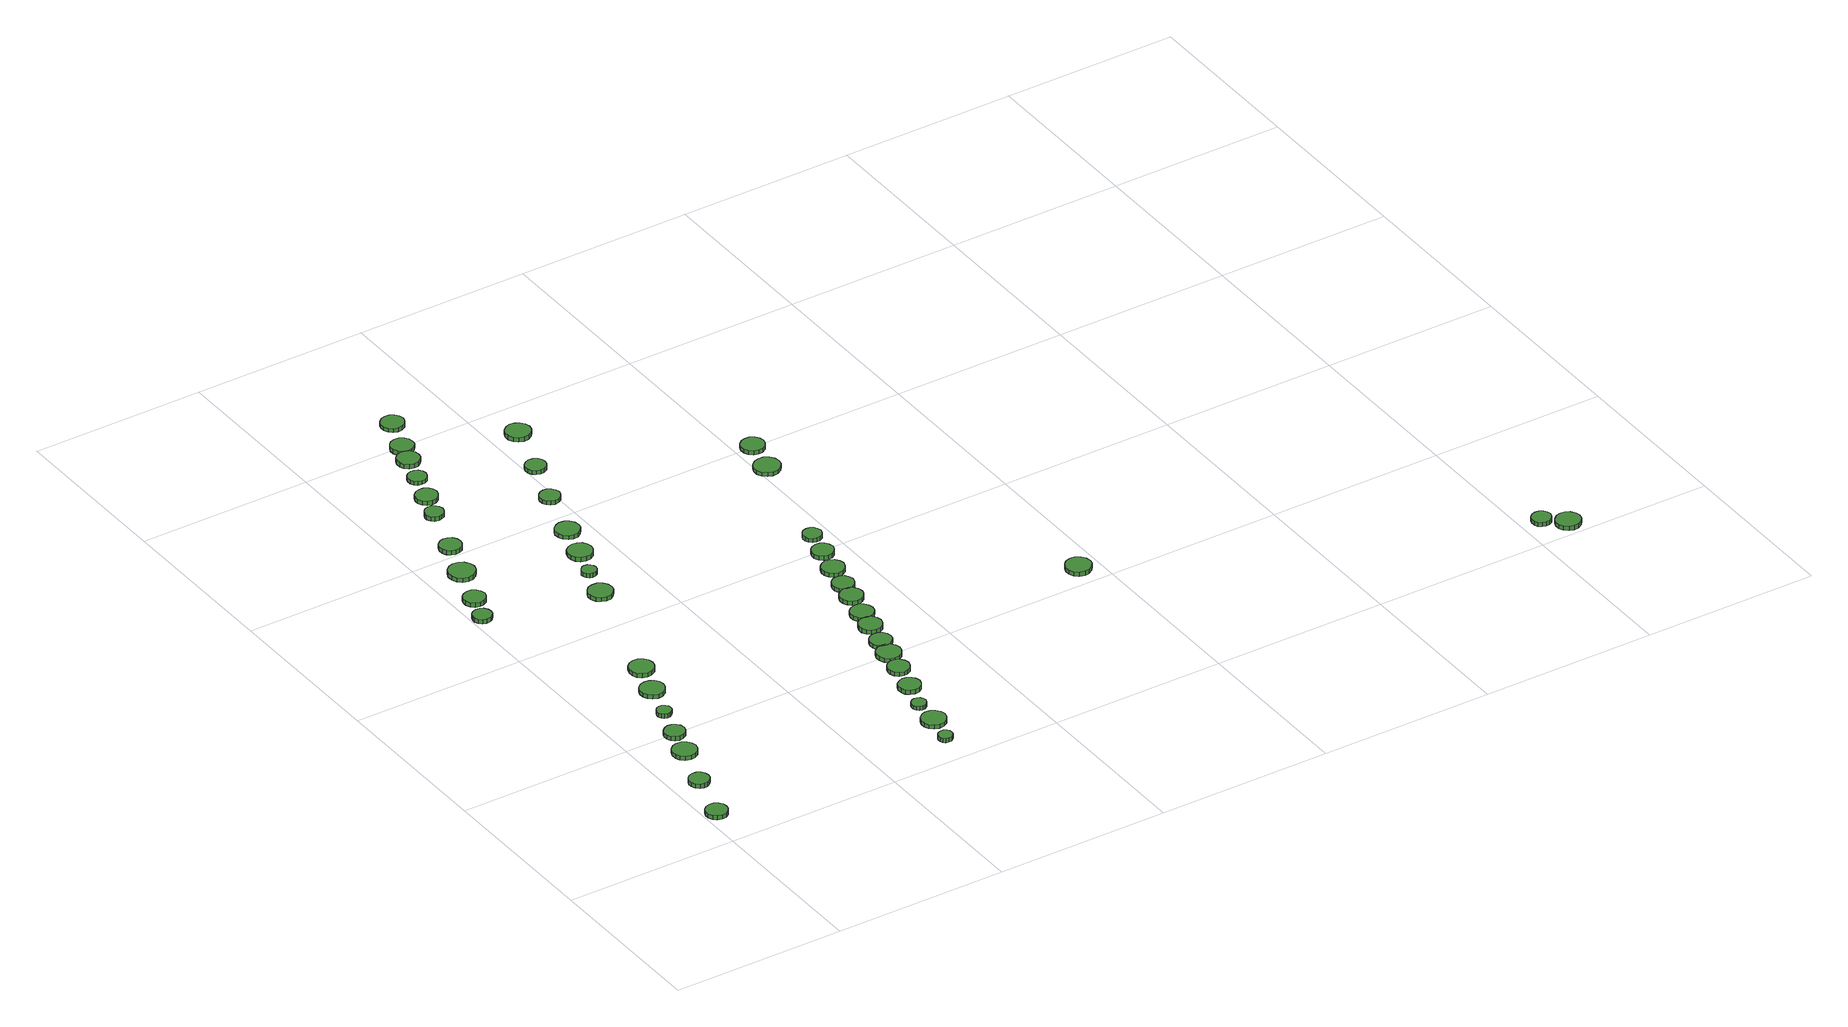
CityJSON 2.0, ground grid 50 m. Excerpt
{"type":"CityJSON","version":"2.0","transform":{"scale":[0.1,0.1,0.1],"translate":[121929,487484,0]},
"CityObjects":{
"tree1":{"type":"SolitaryVegetationObject","attributes":{"function":"something"},"geometry":[{"type":"MultiSurface","lod":"1","boundaries":[[[0,1,2,3,4,5,6,7,8,9,10,11,12,13,14]],[[15,16,17,18,19,20,21,22,23,24,25,26,27,28,29]],[[0,29,28,1]],[[1,28,27,2]],[[2,27,26,3]],[[3,26,25,4]],[[4,25,24,5]],[[5,24,23,6]],[[6,23,22,7]],[[7,22,21,8]],[[8,21,20,9]],[[9,20,19,10]],[[10,19,18,11]],[[11,18,17,12]],[[12,17,16,13]],[[13,16,15,14]],[[14,15,29,0]]]}]},
"tree2":{"type":"SolitaryVegetationObject","attributes":{"function":"something"},"geometry":[{"type":"MultiSurface","lod":"1","boundaries":[[[30,31,32,33,34,35,36,37,38,39,40,41,42,43,44]],[[45,46,47,48,49,50,51,52,53,54,55,56,57,58,59]],[[30,59,58,31]],[[31,58,57,32]],[[32,57,56,33]],[[33,56,55,34]],[[34,55,54,35]],[[35,54,53,36]],[[36,53,52,37]],[[37,52,51,38]],[[38,51,50,39]],[[39,50,49,40]],[[40,49,48,41]],[[41,48,47,42]],[[42,47,46,43]],[[43,46,45,44]],[[44,45,59,30]]]}]},
"tree3":{"type":"SolitaryVegetationObject","attributes":{"function":"something"},"geometry":[{"type":"MultiSurface","lod":"1","boundaries":[[[60,61,62,63,64,65,66,67,68,69,70,71,72,73,74]],[[75,76,77,78,79,80,81,82,83,84,85,86,87,88,89]],[[60,89,88,61]],[[61,88,87,62]],[[62,87,86,63]],[[63,86,85,64]],[[64,85,84,65]],[[65,84,83,66]],[[66,83,82,67]],[[67,82,81,68]],[[68,81,80,69]],[[69,80,79,70]],[[70,79,78,71]],[[71,78,77,72]],[[72,77,76,73]],[[73,76,75,74]],[[74,75,89,60]]]}]},
"tree4":{"type":"SolitaryVegetationObject","attributes":{"function":"something"},"geometry":[{"type":"MultiSurface","lod":"1","boundaries":[[[90,91,92,93,94,95,96,97,98,99,100,101,102,103,104]],[[105,106,107,108,109,110,111,112,113,114,115,116,117,118,119]],[[90,119,118,91]],[[91,118,117,92]],[[92,117,116,93]],[[93,116,115,94]],[[94,115,114,95]],[[95,114,113,96]],[[96,113,112,97]],[[97,112,111,98]],[[98,111,110,99]],[[99,110,109,100]],[[100,109,108,101]],[[101,108,107,102]],[[102,107,106,103]],[[103,106,105,104]],[[104,105,119,90]]]}]},
"tree5":{"type":"SolitaryVegetationObject","attributes":{"function":"something"},"geometry":[{"type":"MultiSurface","lod":"1","boundaries":[[[120,121,122,123,124,125,126,127,128,129,130,131,132,133,134]],[[135,136,137,138,139,140,141,142,143,144,145,146,147,148,149]],[[120,149,148,121]],[[121,148,147,122]],[[122,147,146,123]],[[123,146,145,124]],[[124,145,144,125]],[[125,144,143,126]],[[126,143,142,127]],[[127,142,141,128]],[[128,141,140,129]],[[129,140,139,130]],[[130,139,138,131]],[[131,138,137,132]],[[132,137,136,133]],[[133,136,135,134]],[[134,135,149,120]]]}]},
"tree6":{"type":"SolitaryVegetationObject","attributes":{"function":"something"},"geometry":[{"type":"MultiSurface","lod":"1","boundaries":[[[150,151,152,153,154,155,156,157,158,159,160,161,162,163,164]],[[165,166,167,168,169,170,171,172,173,174,175,176,177,178,179]],[[150,179,178,151]],[[151,178,177,152]],[[152,177,176,153]],[[153,176,175,154]],[[154,175,174,155]],[[155,174,173,156]],[[156,173,172,157]],[[157,172,171,158]],[[158,171,170,159]],[[159,170,169,160]],[[160,169,168,161]],[[161,168,167,162]],[[162,167,166,163]],[[163,166,165,164]],[[164,165,179,150]]]}]},
"tree7":{"type":"SolitaryVegetationObject","attributes":{"function":"something"},"geometry":[{"type":"MultiSurface","lod":"1","boundaries":[[[180,181,182,183,184,185,186,187,188,189,190,191,192,193,194]],[[195,196,197,198,199,200,201,202,203,204,205,206,207,208,209]],[[180,209,208,181]],[[181,208,207,182]],[[182,207,206,183]],[[183,206,205,184]],[[184,205,204,185]],[[185,204,203,186]],[[186,203,202,187]],[[187,202,201,188]],[[188,201,200,189]],[[189,200,199,190]],[[190,199,198,191]],[[191,198,197,192]],[[192,197,196,193]],[[193,196,195,194]],[[194,195,209,180]]]}]},
"tree8":{"type":"SolitaryVegetationObject","attributes":{"function":"something"},"geometry":[{"type":"MultiSurface","lod":"1","boundaries":[[[210,211,212,213,214,215,216,217,218,219,220,221,222,223,224]],[[225,226,227,228,229,230,231,232,233,234,235,236,237,238,239]],[[210,239,238,211]],[[211,238,237,212]],[[212,237,236,213]],[[213,236,235,214]],[[214,235,234,215]],[[215,234,233,216]],[[216,233,232,217]],[[217,232,231,218]],[[218,231,230,219]],[[219,230,229,220]],[[220,229,228,221]],[[221,228,227,222]],[[222,227,226,223]],[[223,226,225,224]],[[224,225,239,210]]]}]},
"tree9":{"type":"SolitaryVegetationObject","attributes":{"function":"something"},"geometry":[{"type":"MultiSurface","lod":"1","boundaries":[[[240,241,242,243,244,245,246,247,248,249,250,251,252,253,254]],[[255,256,257,258,259,260,261,262,263,264,265,266,267,268,269]],[[240,269,268,241]],[[241,268,267,242]],[[242,267,266,243]],[[243,266,265,244]],[[244,265,264,245]],[[245,264,263,246]],[[246,263,262,247]],[[247,262,261,248]],[[248,261,260,249]],[[249,260,259,250]],[[250,259,258,251]],[[251,258,257,252]],[[252,257,256,253]],[[253,256,255,254]],[[254,255,269,240]]]}]},
"tree10":{"type":"SolitaryVegetationObject","attributes":{"function":"something"},"geometry":[{"type":"MultiSurface","lod":"1","boundaries":[[[270,271,272,273,274,275,276,277,278,279,280,281,282,283,284]],[[285,286,287,288,289,290,291,292,293,294,295,296,297,298,299]],[[270,299,298,271]],[[271,298,297,272]],[[272,297,296,273]],[[273,296,295,274]],[[274,295,294,275]],[[275,294,293,276]],[[276,293,292,277]],[[277,292,291,278]],[[278,291,290,279]],[[279,290,289,280]],[[280,289,288,281]],[[281,288,287,282]],[[282,287,286,283]],[[283,286,285,284]],[[284,285,299,270]]]}]},
"tree11":{"type":"SolitaryVegetationObject","attributes":{"function":"something"},"geometry":[{"type":"MultiSurface","lod":"1","boundaries":[[[300,301,302,303,304,305,306,307,308,309,310,311,312,313,314]],[[315,316,317,318,319,320,321,322,323,324,325,326,327,328,329]],[[300,329,328,301]],[[301,328,327,302]],[[302,327,326,303]],[[303,326,325,304]],[[304,325,324,305]],[[305,324,323,306]],[[306,323,322,307]],[[307,322,321,308]],[[308,321,320,309]],[[309,320,319,310]],[[310,319,318,311]],[[311,318,317,312]],[[312,317,316,313]],[[313,316,315,314]],[[314,315,329,300]]]}]},
"tree12":{"type":"SolitaryVegetationObject","attributes":{"function":"something"},"geometry":[{"type":"MultiSurface","lod":"1","boundaries":[[[330,331,332,333,334,335,336,337,338,339,340,341,342,343,344]],[[345,346,347,348,349,350,351,352,353,354,355,356,357,358,359]],[[330,359,358,331]],[[331,358,357,332]],[[332,357,356,333]],[[333,356,355,334]],[[334,355,354,335]],[[335,354,353,336]],[[336,353,352,337]],[[337,352,351,338]],[[338,351,350,339]],[[339,350,349,340]],[[340,349,348,341]],[[341,348,347,342]],[[342,347,346,343]],[[343,346,345,344]],[[344,345,359,330]]]}]},
"tree13":{"type":"SolitaryVegetationObject","attributes":{"function":"something"},"geometry":[{"type":"MultiSurface","lod":"1","boundaries":[[[360,361,362,363,364,365,366,367,368,369,370,371,372,373,374]],[[375,376,377,378,379,380,381,382,383,384,385,386,387,388,389]],[[360,389,388,361]],[[361,388,387,362]],[[362,387,386,363]],[[363,386,385,364]],[[364,385,384,365]],[[365,384,383,366]],[[366,383,382,367]],[[367,382,381,368]],[[368,381,380,369]],[[369,380,379,370]],[[370,379,378,371]],[[371,378,377,372]],[[372,377,376,373]],[[373,376,375,374]],[[374,375,389,360]]]}]},
"tree14":{"type":"SolitaryVegetationObject","attributes":{"function":"something"},"geometry":[{"type":"MultiSurface","lod":"1","boundaries":[[[390,391,392,393,394,395,396,397,398,399,400,401,402,403,404]],[[405,406,407,408,409,410,411,412,413,414,415,416,417,418,419]],[[390,419,418,391]],[[391,418,417,392]],[[392,417,416,393]],[[393,416,415,394]],[[394,415,414,395]],[[395,414,413,396]],[[396,413,412,397]],[[397,412,411,398]],[[398,411,410,399]],[[399,410,409,400]],[[400,409,408,401]],[[401,408,407,402]],[[402,407,406,403]],[[403,406,405,404]],[[404,405,419,390]]]}]},
"tree15":{"type":"SolitaryVegetationObject","attributes":{"function":"something"},"geometry":[{"type":"MultiSurface","lod":"1","boundaries":[[[420,421,422,423,424,425,426,427,428,429,430,431,432,433,434]],[[435,436,437,438,439,440,441,442,443,444,445,446,447,448,449]],[[420,449,448,421]],[[421,448,447,422]],[[422,447,446,423]],[[423,446,445,424]],[[424,445,444,425]],[[425,444,443,426]],[[426,443,442,427]],[[427,442,441,428]],[[428,441,440,429]],[[429,440,439,430]],[[430,439,438,431]],[[431,438,437,432]],[[432,437,436,433]],[[433,436,435,434]],[[434,435,449,420]]]}]},
"tree16":{"type":"SolitaryVegetationObject","attributes":{"function":"something"},"geometry":[{"type":"MultiSurface","lod":"1","boundaries":[[[450,451,452,453,454,455,456,457,458,459,460,461,462,463,464]],[[465,466,467,468,469,470,471,472,473,474,475,476,477,478,479]],[[450,479,478,451]],[[451,478,477,452]],[[452,477,476,453]],[[453,476,475,454]],[[454,475,474,455]],[[455,474,473,456]],[[456,473,472,457]],[[457,472,471,458]],[[458,471,470,459]],[[459,470,469,460]],[[460,469,468,461]],[[461,468,467,462]],[[462,467,466,463]],[[463,466,465,464]],[[464,465,479,450]]]}]},
"tree17":{"type":"SolitaryVegetationObject","attributes":{"function":"something"},"geometry":[{"type":"MultiSurface","lod":"1","boundaries":[[[480,481,482,483,484,485,486,487,488,489,490,491,492,493,494]],[[495,496,497,498,499,500,501,502,503,504,505,506,507,508,509]],[[480,509,508,481]],[[481,508,507,482]],[[482,507,506,483]],[[483,506,505,484]],[[484,505,504,485]],[[485,504,503,486]],[[486,503,502,487]],[[487,502,501,488]],[[488,501,500,489]],[[489,500,499,490]],[[490,499,498,491]],[[491,498,497,492]],[[492,497,496,493]],[[493,496,495,494]],[[494,495,509,480]]]}]},
"tree18":{"type":"SolitaryVegetationObject","attributes":{"function":"something"},"geometry":[{"type":"MultiSurface","lod":"1","boundaries":[[[510,511,512,513,514,515,516,517,518,519,520,521,522,523,524]],[[525,526,527,528,529,530,531,532,533,534,535,536,537,538,539]],[[510,539,538,511]],[[511,538,537,512]],[[512,537,536,513]],[[513,536,535,514]],[[514,535,534,515]],[[515,534,533,516]],[[516,533,532,517]],[[517,532,531,518]],[[518,531,530,519]],[[519,530,529,520]],[[520,529,528,521]],[[521,528,527,522]],[[522,527,526,523]],[[523,526,525,524]],[[524,525,539,510]]]}]},
"tree19":{"type":"SolitaryVegetationObject","attributes":{"function":"something"},"geometry":[{"type":"MultiSurface","lod":"1","boundaries":[[[540,541,542,543,544,545,546,547,548,549,550,551,552,553,554]],[[555,556,557,558,559,560,561,562,563,564,565,566,567,568,569]],[[540,569,568,541]],[[541,568,567,542]],[[542,567,566,543]],[[543,566,565,544]],[[544,565,564,545]],[[545,564,563,546]],[[546,563,562,547]],[[547,562,561,548]],[[548,561,560,549]],[[549,560,559,550]],[[550,559,558,551]],[[551,558,557,552]],[[552,557,556,553]],[[553,556,555,554]],[[554,555,569,540]]]}]},
"tree20":{"type":"SolitaryVegetationObject","attributes":{"function":"something"},"geometry":[{"type":"MultiSurface","lod":"1","boundaries":[[[570,571,572,573,574,575,576,577,578,579,580,581,582,583,584]],[[585,586,587,588,589,590,591,592,593,594,595,596,597,598,599]],[[570,599,598,571]],[[571,598,597,572]],[[572,597,596,573]],[[573,596,595,574]],[[574,595,594,575]],[[575,594,593,576]],[[576,593,592,577]],[[577,592,591,578]],[[578,591,590,579]],[[579,590,589,580]],[[580,589,588,581]],[[581,588,587,582]],[[582,587,586,583]],[[583,586,585,584]],[[584,585,599,570]]]}]},
"tree21":{"type":"SolitaryVegetationObject","attributes":{"function":"something"},"geometry":[{"type":"MultiSurface","lod":"1","boundaries":[[[600,601,602,603,604,605,606,607,608,609,610,611,612,613,614]],[[615,616,617,618,619,620,621,622,623,624,625,626,627,628,629]],[[600,629,628,601]],[[601,628,627,602]],[[602,627,626,603]],[[603,626,625,604]],[[604,625,624,605]],[[605,624,623,606]],[[606,623,622,607]],[[607,622,621,608]],[[608,621,620,609]],[[609,620,619,610]],[[610,619,618,611]],[[611,618,617,612]],[[612,617,616,613]],[[613,616,615,614]],[[614,615,629,600]]]}]},
"tree22":{"type":"SolitaryVegetationObject","attributes":{"function":"something"},"geometry":[{"type":"MultiSurface","lod":"1","boundaries":[[[630,631,632,633,634,635,636,637,638,639,640,641,642,643,644]],[[645,646,647,648,649,650,651,652,653,654,655,656,657,658,659]],[[630,659,658,631]],[[631,658,657,632]],[[632,657,656,633]],[[633,656,655,634]],[[634,655,654,635]],[[635,654,653,636]],[[636,653,652,637]],[[637,652,651,638]],[[638,651,650,639]],[[639,650,649,640]],[[640,649,648,641]],[[641,648,647,642]],[[642,647,646,643]],[[643,646,645,644]],[[644,645,659,630]]]}]},
"tree23":{"type":"SolitaryVegetationObject","attributes":{"function":"something"},"geometry":[{"type":"MultiSurface","lod":"1","boundaries":[[[660,661,662,663,664,665,666,667,668,669,670,671,672,673,674]],[[675,676,677,678,679,680,681,682,683,684,685,686,687,688,689]],[[660,689,688,661]],[[661,688,687,662]],[[662,687,686,663]],[[663,686,685,664]],[[664,685,684,665]],[[665,684,683,666]],[[666,683,682,667]],[[667,682,681,668]],[[668,681,680,669]],[[669,680,679,670]],[[670,679,678,671]],[[671,678,677,672]],[[672,677,676,673]],[[673,676,675,674]],[[674,675,689,660]]]}]},
"tree24":{"type":"SolitaryVegetationObject","attributes":{"function":"something"},"geometry":[{"type":"MultiSurface","lod":"1","boundaries":[[[690,691,692,693,694,695,696,697,698,699,700,701,702,703,704]],[[705,706,707,708,709,710,711,712,713,714,715,716,717,718,719]],[[690,719,718,691]],[[691,718,717,692]],[[692,717,716,693]],[[693,716,715,694]],[[694,715,714,695]],[[695,714,713,696]],[[696,713,712,697]],[[697,712,711,698]],[[698,711,710,699]],[[699,710,709,700]],[[700,709,708,701]],[[701,708,707,702]],[[702,707,706,703]],[[703,706,705,704]],[[704,705,719,690]]]}]},
"tree25":{"type":"SolitaryVegetationObject","attributes":{"function":"something"},"geometry":[{"type":"MultiSurface","lod":"1","boundaries":[[[720,721,722,723,724,725,726,727,728,729,730,731,732,733,734]],[[735,736,737,738,739,740,741,742,743,744,745,746,747,748,749]],[[720,749,748,721]],[[721,748,747,722]],[[722,747,746,723]],[[723,746,745,724]],[[724,745,744,725]],[[725,744,743,726]],[[726,743,742,727]],[[727,742,741,728]],[[728,741,740,729]],[[729,740,739,730]],[[730,739,738,731]],[[731,738,737,732]],[[732,737,736,733]],[[733,736,735,734]],[[734,735,749,720]]]}]},
"tree26":{"type":"SolitaryVegetationObject","attributes":{"function":"something"},"geometry":[{"type":"MultiSurface","lod":"1","boundaries":[[[750,751,752,753,754,755,756,757,758,759,760,761,762,763,764]],[[765,766,767,768,769,770,771,772,773,774,775,776,777,778,779]],[[750,779,778,751]],[[751,778,777,752]],[[752,777,776,753]],[[753,776,775,754]],[[754,775,774,755]],[[755,774,773,756]],[[756,773,772,757]],[[757,772,771,758]],[[758,771,770,759]],[[759,770,769,760]],[[760,769,768,761]],[[761,768,767,762]],[[762,767,766,763]],[[763,766,765,764]],[[764,765,779,750]]]}]},
"tree27":{"type":"SolitaryVegetationObject","attributes":{"function":"something"},"geometry":[{"type":"MultiSurface","lod":"1","boundaries":[[[780,781,782,783,784,785,786,787,788,789,790,791,792,793,794]],[[795,796,797,798,799,800,801,802,803,804,805,806,807,808,809]],[[780,809,808,781]],[[781,808,807,782]],[[782,807,806,783]],[[783,806,805,784]],[[784,805,804,785]],[[785,804,803,786]],[[786,803,802,787]],[[787,802,801,788]],[[788,801,800,789]],[[789,800,799,790]],[[790,799,798,791]],[[791,798,797,792]],[[792,797,796,793]],[[793,796,795,794]],[[794,795,809,780]]]}]},
"tree28":{"type":"SolitaryVegetationObject","attributes":{"function":"something"},"geometry":[{"type":"MultiSurface","lod":"1","boundaries":[[[810,811,812,813,814,815,816,817,818,819,820,821,822,823,824]],[[825,826,827,828,829,830,831,832,833,834,835,836,837,838,839]],[[810,839,838,811]],[[811,838,837,812]],[[812,837,836,813]],[[813,836,835,814]],[[814,835,834,815]],[[815,834,833,816]],[[816,833,832,817]],[[817,832,831,818]],[[818,831,830,819]],[[819,830,829,820]],[[820,829,828,821]],[[821,828,827,822]],[[822,827,826,823]],[[823,826,825,824]],[[824,825,839,810]]]}]},
"tree29":{"type":"SolitaryVegetationObject","attributes":{"function":"something"},"geometry":[{"type":"MultiSurface","lod":"1","boundaries":[[[840,841,842,843,844,845,846,847,848,849,850,851,852,853,854]],[[855,856,857,858,859,860,861,862,863,864,865,866,867,868,869]],[[840,869,868,841]],[[841,868,867,842]],[[842,867,866,843]],[[843,866,865,844]],[[844,865,864,845]],[[845,864,863,846]],[[846,863,862,847]],[[847,862,861,848]],[[848,861,860,849]],[[849,860,859,850]],[[850,859,858,851]],[[851,858,857,852]],[[852,857,856,853]],[[853,856,855,854]],[[854,855,869,840]]]}]},
"tree30":{"type":"SolitaryVegetationObject","attributes":{"function":"something"},"geometry":[{"type":"MultiSurface","lod":"1","boundaries":[[[870,871,872,873,874,875,876,877,878,879,880,881,882,883,884]],[[885,886,887,888,889,890,891,892,893,894,895,896,897,898,899]],[[870,899,898,871]],[[871,898,897,872]],[[872,897,896,873]],[[873,896,895,874]],[[874,895,894,875]],[[875,894,893,876]],[[876,893,892,877]],[[877,892,891,878]],[[878,891,890,879]],[[879,890,889,880]],[[880,889,888,881]],[[881,888,887,882]],[[882,887,886,883]],[[883,886,885,884]],[[884,885,899,870]]]}]},
"tree31":{"type":"SolitaryVegetationObject","attributes":{"function":"something"},"geometry":[{"type":"MultiSurface","lod":"1","boundaries":[[[900,901,902,903,904,905,906,907,908,909,910,911,912,913,914]],[[915,916,917,918,919,920,921,922,923,924,925,926,927,928,929]],[[900,929,928,901]],[[901,928,927,902]],[[902,927,926,903]],[[903,926,925,904]],[[904,925,924,905]],[[905,924,923,906]],[[906,923,922,907]],[[907,922,921,908]],[[908,921,920,909]],[[909,920,919,910]],[[910,919,918,911]],[[911,918,917,912]],[[912,917,916,913]],[[913,916,915,914]],[[914,915,929,900]]]}]},
"tree32":{"type":"SolitaryVegetationObject","attributes":{"function":"something"},"geometry":[{"type":"MultiSurface","lod":"1","boundaries":[[[930,931,932,933,934,935,936,937,938,939,940,941,942,943,944]],[[945,946,947,948,949,950,951,952,953,954,955,956,957,958,959]],[[930,959,958,931]],[[931,958,957,932]],[[932,957,956,933]],[[933,956,955,934]],[[934,955,954,935]],[[935,954,953,936]],[[936,953,952,937]],[[937,952,951,938]],[[938,951,950,939]],[[939,950,949,940]],[[940,949,948,941]],[[941,948,947,942]],[[942,947,946,943]],[[943,946,945,944]],[[944,945,959,930]]]}]},
"tree33":{"type":"SolitaryVegetationObject","attributes":{"function":"something"},"geometry":[{"type":"MultiSurface","lod":"1","boundaries":[[[960,961,962,963,964,965,966,967,968,969,970,971,972,973,974]],[[975,976,977,978,979,980,981,982,983,984,985,986,987,988,989]],[[960,989,988,961]],[[961,988,987,962]],[[962,987,986,963]],[[963,986,985,964]],[[964,985,984,965]],[[965,984,983,966]],[[966,983,982,967]],[[967,982,981,968]],[[968,981,980,969]],[[969,980,979,970]],[[970,979,978,971]],[[971,978,977,972]],[[972,977,976,973]],[[973,976,975,974]],[[974,975,989,960]]]}]},
"tree34":{"type":"SolitaryVegetationObject","attributes":{"function":"something"},"geometry":[{"type":"MultiSurface","lod":"1","boundaries":[[[990,991,992,993,994,995,996,997,998,999,1000,1001,1002,1003,1004]],[[1005,1006,1007,1008,1009,1010,1011,1012,1013,1014,1015,1016,1017,1018,1019]],[[990,1019,1018,991]],[[991,1018,1017,992]],[[992,1017,1016,993]],[[993,1016,1015,994]],[[994,1015,1014,995]],[[995,1014,1013,996]],[[996,1013,1012,997]],[[997,1012,1011,998]],[[998,1011,1010,999]],[[999,1010,1009,1000]],[[1000,1009,1008,1001]],[[1001,1008,1007,1002]],[[1002,1007,1006,1003]],[[1003,1006,1005,1004]],[[1004,1005,1019,990]]]}]},
"tree35":{"type":"SolitaryVegetationObject","attributes":{"function":"something"},"geometry":[{"type":"MultiSurface","lod":"1","boundaries":[[[1020,1021,1022,1023,1024,1025,1026,1027,1028,1029,1030,1031,1032,1033,1034]],[[1035,1036,1037,1038,1039,1040,1041,1042,1043,1044,1045,1046,1047,1048,1049]],[[1020,1049,1048,1021]],[[1021,1048,1047,1022]],[[1022,1047,1046,1023]],[[1023,1046,1045,1024]],[[1024,1045,1044,1025]],[[1025,1044,1043,1026]],[[1026,1043,1042,1027]],[[1027,1042,1041,1028]],[[1028,1041,1040,1029]],[[1029,1040,1039,1030]],[[1030,1039,1038,1031]],[[1031,1038,1037,1032]],[[1032,1037,1036,1033]],[[1033,1036,1035,1034]],[[1034,1035,1049,1020]]]}]},
"tree36":{"type":"SolitaryVegetationObject","attributes":{"function":"something"},"geometry":[{"type":"MultiSurface","lod":"1","boundaries":[[[1050,1051,1052,1053,1054,1055,1056,1057,1058,1059,1060,1061,1062,1063,1064]],[[1065,1066,1067,1068,1069,1070,1071,1072,1073,1074,1075,1076,1077,1078,1079]],[[1050,1079,1078,1051]],[[1051,1078,1077,1052]],[[1052,1077,1076,1053]],[[1053,1076,1075,1054]],[[1054,1075,1074,1055]],[[1055,1074,1073,1056]],[[1056,1073,1072,1057]],[[1057,1072,1071,1058]],[[1058,1071,1070,1059]],[[1059,1070,1069,1060]],[[1060,1069,1068,1061]],[[1061,1068,1067,1062]],[[1062,1067,1066,1063]],[[1063,1066,1065,1064]],[[1064,1065,1079,1050]]]}]},
"tree37":{"type":"SolitaryVegetationObject","attributes":{"function":"something"},"geometry":[{"type":"MultiSurface","lod":"1","boundaries":[[[1080,1081,1082,1083,1084,1085,1086,1087,1088,1089,1090,1091,1092,1093,1094]],[[1095,1096,1097,1098,1099,1100,1101,1102,1103,1104,1105,1106,1107,1108,1109]],[[1080,1109,1108,1081]],[[1081,1108,1107,1082]],[[1082,1107,1106,1083]],[[1083,1106,1105,1084]],[[1084,1105,1104,1085]],[[1085,1104,1103,1086]],[[1086,1103,1102,1087]],[[1087,1102,1101,1088]],[[1088,1101,1100,1089]],[[1089,1100,1099,1090]],[[1090,1099,1098,1091]],[[1091,1098,1097,1092]],[[1092,1097,1096,1093]],[[1093,1096,1095,1094]],[[1094,1095,1109,1080]]]}]},
"tree38":{"type":"SolitaryVegetationObject","attributes":{"function":"something"},"geometry":[{"type":"MultiSurface","lod":"1","boundaries":[[[1110,1111,1112,1113,1114,1115,1116,1117,1118,1119,1120,1121,1122,1123,1124]],[[1125,1126,1127,1128,1129,1130,1131,1132,1133,1134,1135,1136,1137,1138,1139]],[[1110,1139,1138,1111]],[[1111,1138,1137,1112]],[[1112,1137,1136,1113]],[[1113,1136,1135,1114]],[[1114,1135,1134,1115]],[[1115,1134,1133,1116]],[[1116,1133,1132,1117]],[[1117,1132,1131,1118]],[[1118,1131,1130,1119]],[[1119,1130,1129,1120]],[[1120,1129,1128,1121]],[[1121,1128,1127,1122]],[[1122,1127,1126,1123]],[[1123,1126,1125,1124]],[[1124,1125,1139,1110]]]}]},
"tree39":{"type":"SolitaryVegetationObject","attributes":{"function":"something"},"geometry":[{"type":"MultiSurface","lod":"1","boundaries":[[[1140,1141,1142,1143,1144,1145,1146,1147,1148,1149,1150,1151,1152,1153,1154]],[[1155,1156,1157,1158,1159,1160,1161,1162,1163,1164,1165,1166,1167,1168,1169]],[[1140,1169,1168,1141]],[[1141,1168,1167,1142]],[[1142,1167,1166,1143]],[[1143,1166,1165,1144]],[[1144,1165,1164,1145]],[[1145,1164,1163,1146]],[[1146,1163,1162,1147]],[[1147,1162,1161,1148]],[[1148,1161,1160,1149]],[[1149,1160,1159,1150]],[[1150,1159,1158,1151]],[[1151,1158,1157,1152]],[[1152,1157,1156,1153]],[[1153,1156,1155,1154]],[[1154,1155,1169,1140]]]}]},
"tree40":{"type":"SolitaryVegetationObject","attributes":{"function":"something"},"geometry":[{"type":"MultiSurface","lod":"1","boundaries":[[[1170,1171,1172,1173,1174,1175,1176,1177,1178,1179,1180,1181,1182,1183,1184]],[[1185,1186,1187,1188,1189,1190,1191,1192,1193,1194,1195,1196,1197,1198,1199]],[[1170,1199,1198,1171]],[[1171,1198,1197,1172]],[[1172,1197,1196,1173]],[[1173,1196,1195,1174]],[[1174,1195,1194,1175]],[[1175,1194,1193,1176]],[[1176,1193,1192,1177]],[[1177,1192,1191,1178]],[[1178,1191,1190,1179]],[[1179,1190,1189,1180]],[[1180,1189,1188,1181]],[[1181,1188,1187,1182]],[[1182,1187,1186,1183]],[[1183,1186,1185,1184]],[[1184,1185,1199,1170]]]}]},
"tree41":{"type":"SolitaryVegetationObject","attributes":{"function":"something"},"geometry":[{"type":"MultiSurface","lod":"1","boundaries":[[[1200,1201,1202,1203,1204,1205,1206,1207,1208,1209,1210,1211,1212,1213,1214]],[[1215,1216,1217,1218,1219,1220,1221,1222,1223,1224,1225,1226,1227,1228,1229]],[[1200,1229,1228,1201]],[[1201,1228,1227,1202]],[[1202,1227,1226,1203]],[[1203,1226,1225,1204]],[[1204,1225,1224,1205]],[[1205,1224,1223,1206]],[[1206,1223,1222,1207]],[[1207,1222,1221,1208]],[[1208,1221,1220,1209]],[[1209,1220,1219,1210]],[[1210,1219,1218,1211]],[[1211,1218,1217,1212]],[[1212,1217,1216,1213]],[[1213,1216,1215,1214]],[[1214,1215,1229,1200]]]}]},
"tree42":{"type":"SolitaryVegetationObject","attributes":{"function":"something"},"geometry":[{"type":"MultiSurface","lod":"1","boundaries":[[[1230,1231,1232,1233,1234,1235,1236,1237,1238,1239,1240,1241,1242,1243,1244]],[[1245,1246,1247,1248,1249,1250,1251,1252,1253,1254,1255,1256,1257,1258,1259]],[[1230,1259,1258,1231]],[[1231,1258,1257,1232]],[[1232,1257,1256,1233]],[[1233,1256,1255,1234]],[[1234,1255,1254,1235]],[[1235,1254,1253,1236]],[[1236,1253,1252,1237]],[[1237,1252,1251,1238]],[[1238,1251,1250,1239]],[[1239,1250,1249,1240]],[[1240,1249,1248,1241]],[[1241,1248,1247,1242]],[[1242,1247,1246,1243]],[[1243,1246,1245,1244]],[[1244,1245,1259,1230]]]}]},
"tree43":{"type":"SolitaryVegetationObject","attributes":{"function":"something"},"geometry":[{"type":"MultiSurface","lod":"1","boundaries":[[[1260,1261,1262,1263,1264,1265,1266,1267,1268,1269,1270,1271,1272,1273,1274]],[[1275,1276,1277,1278,1279,1280,1281,1282,1283,1284,1285,1286,1287,1288,1289]],[[1260,1289,1288,1261]],[[1261,1288,1287,1262]],[[1262,1287,1286,1263]],[[1263,1286,1285,1264]],[[1264,1285,1284,1265]],[[1265,1284,1283,1266]],[[1266,1283,1282,1267]],[[1267,1282,1281,1268]],[[1268,1281,1280,1269]],[[1269,1280,1279,1270]],[[1270,1279,1278,1271]],[[1271,1278,1277,1272]],[[1272,1277,1276,1273]],[[1273,1276,1275,1274]],[[1274,1275,1289,1260]]]}]}
},
"vertices":[
[65,129,16],[63,141,16],[56,151,16],[45,157,16],[32,159,16],[20,155,16],[11,147,16],[6,135,16],[6,123,16],[11,111,16],[20,103,16],[32,99,16],[45,100,16],[56,107,16],[63,117,16],[63,117,3],[56,107,3],[45,100,3],[32,99,3],[20,103,3],[11,111,3],[6,123,3],[6,135,3],[11,147,3],[20,155,3],[32,159,3],[45,157,3],[56,151,3],[63,141,3],[65,129,3],
[107,276,15],[104,287,15],[97,297,15],[87,303,15],[75,304,15],[64,301,15],[55,293,15],[50,282,15],[50,270,15],[55,259,15],[64,250,15],[75,247,15],[87,248,15],[97,254,15],[104,264,15],[104,264,2],[97,254,2],[87,248,2],[75,247,2],[64,250,2],[55,259,2],[50,270,2],[50,282,2],[55,293,2],[64,301,2],[75,304,2],[87,303,2],[97,297,2],[104,287,2],[107,276,2],
[155,408,16],[152,422,16],[144,433,16],[131,441,16],[117,442,16],[103,438,16],[92,428,16],[87,415,16],[87,400,16],[92,387,16],[103,378,16],[117,373,16],[131,375,16],[144,382,16],[152,394,16],[152,394,4],[144,382,4],[131,375,4],[117,373,4],[103,378,4],[92,387,4],[87,400,4],[87,415,4],[92,428,4],[103,438,4],[117,442,4],[131,441,4],[144,433,4],[152,422,4],[155,408,4],
[175,494,16],[173,506,16],[166,516,16],[155,522,16],[143,523,16],[132,519,16],[123,511,16],[118,500,16],[118,488,16],[123,477,16],[132,469,16],[143,465,16],[155,467,16],[166,473,16],[173,483,16],[173,483,3],[166,473,3],[155,467,3],[143,465,3],[132,469,3],[123,477,3],[118,488,3],[118,500,3],[123,511,3],[132,519,3],[143,523,3],[155,522,3],[166,516,3],[173,506,3],[175,494,3],
[198,591,15],[197,599,15],[191,606,15],[184,611,15],[175,612,15],[167,609,15],[161,603,15],[157,595,15],[157,587,15],[161,579,15],[167,573,15],[175,570,15],[184,571,15],[191,575,15],[197,582,15],[197,582,2],[191,575,2],[184,571,2],[175,570,2],[167,573,2],[161,579,2],[157,587,2],[157,595,2],[161,603,2],[167,609,2],[175,612,2],[184,611,2],[191,606,2],[197,599,2],[198,591,2],
[58,1221,15],[56,1231,15],[49,1241,15],[40,1246,15],[28,1247,15],[18,1244,15],[9,1236,15],[5,1226,15],[5,1215,15],[9,1205,15],[18,1197,15],[28,1194,15],[40,1195,15],[49,1200,15],[56,1210,15],[56,1210,2],[49,1200,2],[40,1195,2],[28,1194,2],[18,1197,2],[9,1205,2],[5,1215,2],[5,1226,2],[9,1236,2],[18,1244,2],[28,1247,2],[40,1246,2],[49,1241,2],[56,1231,2],[58,1221,2],
[242,692,16],[239,706,16],[231,718,16],[218,725,16],[204,726,16],[190,722,16],[179,712,16],[174,699,16],[174,685,16],[179,672,16],[190,662,16],[204,657,16],[218,659,16],[231,666,16],[239,678,16],[239,678,4],[231,666,4],[218,659,4],[204,657,4],[190,662,4],[179,672,4],[174,685,4],[174,699,4],[179,712,4],[190,722,4],[204,726,4],[218,725,4],[231,718,4],[239,706,4],[242,692,4],
[90,1298,16],[87,1311,16],[79,1321,16],[68,1328,16],[55,1329,16],[43,1325,16],[33,1317,16],[28,1305,16],[28,1292,16],[33,1280,16],[43,1271,16],[55,1267,16],[68,1269,16],[79,1275,16],[87,1286,16],[87,1286,3],[79,1275,3],[68,1269,3],[55,1267,3],[43,1271,3],[33,1280,3],[28,1292,3],[28,1305,3],[33,1317,3],[43,1325,3],[55,1329,3],[68,1328,3],[79,1321,3],[87,1311,3],[90,1298,3],
[274,791,16],[271,805,16],[263,816,16],[250,824,16],[236,825,16],[222,821,16],[211,811,16],[206,798,16],[206,784,16],[211,770,16],[222,761,16],[236,756,16],[250,758,16],[263,765,16],[271,777,16],[271,777,3],[263,765,3],[250,758,3],[236,756,3],[222,761,3],[211,770,3],[206,784,3],[206,798,3],[211,811,3],[222,821,3],[236,825,3],[250,824,3],[263,816,3],[271,805,3],[274,791,3],
[136,1417,17],[132,1432,17],[123,1445,17],[110,1453,17],[94,1455,17],[79,1450,17],[67,1439,17],[61,1425,17],[61,1409,17],[67,1395,17],[79,1384,17],[94,1379,17],[110,1381,17],[123,1389,17],[132,1402,17],[132,1402,4],[123,1389,4],[110,1381,4],[94,1379,4],[79,1384,4],[67,1395,4],[61,1409,4],[61,1425,4],[67,1439,4],[79,1450,4],[94,1455,4],[110,1453,4],[123,1445,4],[132,1432,4],[136,1417,4],
[171,1535,16],[169,1547,16],[161,1558,16],[150,1564,16],[137,1566,16],[125,1562,16],[115,1553,16],[110,1541,16],[110,1528,16],[115,1516,16],[125,1508,16],[137,1504,16],[150,1505,16],[161,1511,16],[169,1522,16],[169,1522,3],[161,1511,3],[150,1505,3],[137,1504,3],[125,1508,3],[115,1516,3],[110,1528,3],[110,1541,3],[115,1553,3],[125,1562,3],[137,1566,3],[150,1564,3],[161,1558,3],[169,1547,3],[171,1535,3],
[380,1143,16],[377,1157,16],[368,1168,16],[356,1176,16],[342,1177,16],[328,1173,16],[317,1163,16],[311,1150,16],[311,1136,16],[317,1122,16],[328,1113,16],[342,1108,16],[356,1110,16],[368,1117,16],[377,1129,16],[377,1129,4],[368,1117,4],[356,1110,4],[342,1108,4],[328,1113,4],[317,1122,4],[311,1136,4],[311,1150,4],[317,1163,4],[328,1173,4],[342,1177,4],[356,1176,4],[368,1168,4],[377,1157,4],[380,1143,4],
[217,1687,15],[214,1698,15],[208,1706,15],[198,1712,15],[188,1713,15],[177,1710,15],[169,1702,15],[164,1692,15],[164,1681,15],[169,1671,15],[177,1664,15],[188,1660,15],[198,1662,15],[208,1667,15],[214,1676,15],[214,1676,2],[208,1667,2],[198,1662,2],[188,1660,2],[177,1664,2],[169,1671,2],[164,1681,2],[164,1692,2],[169,1702,2],[177,1710,2],[188,1713,2],[198,1712,2],[208,1706,2],[214,1698,2],[217,1687,2],
[247,1761,16],[244,1774,16],[237,1784,16],[226,1791,16],[213,1792,16],[200,1788,16],[191,1780,16],[185,1768,16],[185,1755,16],[191,1743,16],[200,1734,16],[213,1730,16],[226,1731,16],[237,1738,16],[244,1748,16],[244,1748,3],[237,1738,3],[226,1731,3],[213,1730,3],[200,1734,3],[191,1743,3],[185,1755,3],[185,1768,3],[191,1780,3],[200,1788,3],[213,1792,3],[226,1791,3],[237,1784,3],[244,1774,3],[247,1761,3],
[397,1243,15],[395,1251,15],[390,1258,15],[383,1263,15],[374,1264,15],[365,1261,15],[359,1255,15],[355,1247,15],[355,1238,15],[359,1230,15],[365,1224,15],[374,1222,15],[383,1223,15],[390,1227,15],[395,1234,15],[395,1234,2],[390,1227,2],[383,1223,2],[374,1222,2],[365,1224,2],[359,1230,2],[355,1238,2],[355,1247,2],[359,1255,2],[365,1261,2],[374,1264,2],[383,1263,2],[390,1258,2],[395,1251,2],[397,1243,2],
[740,97,15],[739,105,15],[734,111,15],[727,116,15],[718,116,15],[710,114,15],[704,108,15],[701,101,15],[701,92,15],[704,85,15],[710,79,15],[718,77,15],[727,78,15],[734,82,15],[739,88,15],[739,88,2],[734,82,2],[727,78,2],[718,77,2],[710,79,2],[704,85,2],[701,92,2],[701,101,2],[704,108,2],[710,114,2],[718,116,2],[727,116,2],[734,111,2],[739,105,2],[740,97,2],
[773,179,14],[770,193,14],[761,205,14],[749,212,14],[734,213,14],[721,209,14],[710,199,14],[704,186,14],[704,172,14],[710,158,14],[721,149,14],[734,144,14],[749,146,14],[761,153,14],[770,165,14],[770,165,2],[761,153,2],[749,146,2],[734,144,2],[721,149,2],[710,158,2],[704,172,2],[704,186,2],[710,199,2],[721,209,2],[734,213,2],[749,212,2],[761,205,2],[770,193,2],[773,179,2],
[271,1849,15],[269,1860,15],[262,1869,15],[253,1874,15],[242,1875,15],[231,1872,15],[223,1864,15],[219,1854,15],[219,1843,15],[223,1833,15],[231,1826,15],[242,1823,15],[253,1824,15],[262,1829,15],[269,1838,15],[269,1838,3],[262,1829,3],[253,1824,3],[242,1823,3],[231,1826,3],[223,1833,3],[219,1843,3],[219,1854,3],[223,1864,3],[231,1872,3],[242,1875,3],[253,1874,3],[262,1869,3],[269,1860,3],[271,1849,3],
[439,1328,16],[436,1342,16],[428,1354,16],[415,1361,16],[401,1363,16],[387,1358,16],[376,1349,16],[371,1335,16],[371,1321,16],[376,1308,16],[387,1298,16],[401,1294,16],[415,1295,16],[428,1302,16],[436,1314,16],[436,1314,3],[428,1302,3],[415,1295,3],[401,1294,3],[387,1298,3],[376,1308,3],[371,1321,3],[371,1335,3],[376,1349,3],[387,1358,3],[401,1363,3],[415,1361,3],[428,1354,3],[436,1342,3],[439,1328,3],
[768,261,13],[766,270,13],[761,277,13],[754,281,13],[745,282,13],[737,279,13],[730,273,13],[727,265,13],[727,257,13],[730,249,13],[737,243,13],[745,240,13],[754,241,13],[761,246,13],[766,253,13],[766,253,1],[761,246,1],[754,241,1],[745,240,1],[737,243,1],[730,249,1],[727,257,1],[727,265,1],[730,273,1],[737,279,1],[745,282,1],[754,281,1],[761,277,1],[766,270,1],[768,261,1],
[302,1929,17],[300,1942,17],[292,1953,17],[280,1959,17],[267,1961,17],[254,1957,17],[244,1948,17],[239,1936,17],[239,1922,17],[244,1910,17],[254,1901,17],[267,1897,17],[280,1898,17],[292,1905,17],[300,1916,17],[300,1916,4],[292,1905,4],[280,1898,4],[267,1897,4],[254,1901,4],[244,1910,4],[239,1922,4],[239,1936,4],[244,1948,4],[254,1957,4],[267,1961,4],[280,1959,4],[292,1953,4],[300,1942,4],[302,1929,4],
[468,1430,16],[465,1444,16],[456,1456,16],[444,1463,16],[429,1465,16],[416,1460,16],[405,1451,16],[399,1438,16],[399,1423,16],[405,1410,16],[416,1400,16],[429,1396,16],[444,1397,16],[456,1405,16],[465,1416,16],[465,1416,4],[456,1405,4],[444,1397,4],[429,1396,4],[416,1400,4],[405,1410,4],[399,1423,4],[399,1438,4],[405,1451,4],[416,1460,4],[429,1465,4],[444,1463,4],[456,1456,4],[465,1444,4],[468,1430,4],
[804,344,14],[801,357,14],[794,367,14],[783,374,14],[770,375,14],[758,371,14],[748,363,14],[743,351,14],[743,338,14],[748,326,14],[758,318,14],[770,314,14],[783,315,14],[794,321,14],[801,332,14],[801,332,1],[794,321,1],[783,315,1],[770,314,1],[758,318,1],[748,326,1],[743,338,1],[743,351,1],[748,363,1],[758,371,1],[770,375,1],[783,374,1],[794,367,1],[801,357,1],[804,344,1],
[323,1990,16],[321,2003,16],[313,2014,16],[301,2021,16],[288,2022,16],[275,2018,16],[265,2009,16],[260,1997,16],[260,1983,16],[265,1971,16],[275,1962,16],[288,1958,16],[301,1959,16],[313,1966,16],[321,1977,16],[321,1977,3],[313,1966,3],[301,1959,3],[288,1958,3],[275,1962,3],[265,1971,3],[260,1983,3],[260,1997,3],[265,2009,3],[275,2018,3],[288,2022,3],[301,2021,3],[313,2014,3],[321,2003,3],[323,1990,3],
[827,431,13],[824,444,13],[817,454,13],[806,460,13],[793,462,13],[781,458,13],[771,449,13],[766,437,13],[766,425,13],[771,413,13],[781,404,13],[793,400,13],[806,402,13],[817,408,13],[824,418,13],[824,418,1],[817,408,1],[806,402,1],[793,400,1],[781,404,1],[771,413,1],[766,425,1],[766,437,1],[771,449,1],[781,458,1],[793,462,1],[806,460,1],[817,454,1],[824,444,1],[827,431,1],
[508,1582,18],[505,1594,18],[498,1604,18],[488,1610,18],[476,1611,18],[465,1608,18],[456,1600,18],[451,1589,18],[451,1576,18],[456,1565,18],[465,1557,18],[476,1554,18],[488,1555,18],[498,1561,18],[505,1571,18],[505,1571,6],[498,1561,6],[488,1555,6],[476,1554,6],[465,1557,6],[456,1565,6],[451,1576,6],[451,1589,6],[456,1600,6],[465,1608,6],[476,1611,6],[488,1610,6],[498,1604,6],[505,1594,6],[508,1582,6],
[361,2091,17],[358,2104,17],[350,2115,17],[338,2122,17],[325,2123,17],[312,2119,17],[302,2110,17],[297,2098,17],[297,2084,17],[302,2072,17],[312,2063,17],[325,2059,17],[338,2060,17],[350,2067,17],[358,2078,17],[358,2078,5],[350,2067,5],[338,2060,5],[325,2059,5],[312,2063,5],[302,2072,5],[297,2084,5],[297,2098,5],[302,2110,5],[312,2119,5],[325,2123,5],[338,2122,5],[350,2115,5],[358,2104,5],[361,2091,5],
[846,500,14],[843,514,14],[834,526,14],[822,533,14],[807,534,14],[794,530,14],[783,520,14],[777,507,14],[777,493,14],[783,479,14],[794,470,14],[807,465,14],[822,467,14],[834,474,14],[843,486,14],[843,486,2],[834,474,2],[822,467,2],[807,465,2],[794,470,2],[783,479,2],[777,493,2],[777,507,2],[783,520,2],[794,530,2],[807,534,2],[822,533,2],[834,526,2],[843,514,2],[846,500,2],
[856,558,15],[853,570,15],[846,581,15],[834,587,15],[822,588,15],[809,584,15],[800,576,15],[795,564,15],[795,551,15],[800,539,15],[809,531,15],[822,527,15],[834,528,15],[846,535,15],[853,545,15],[853,545,2],[846,535,2],[834,528,2],[822,527,2],[809,531,2],[800,539,2],[795,551,2],[795,564,2],[800,576,2],[809,584,2],[822,588,2],[834,587,2],[846,581,2],[853,570,2],[856,558,2],
[876,634,14],[873,648,14],[865,659,14],[853,666,14],[840,667,14],[827,663,14],[817,654,14],[811,641,14],[811,627,14],[817,615,14],[827,606,14],[840,602,14],[853,603,14],[865,610,14],[873,621,14],[873,621,1],[865,610,1],[853,603,1],[840,602,1],[827,606,1],[817,615,1],[811,627,1],[811,641,1],[817,654,1],[827,663,1],[840,667,1],[853,666,1],[865,659,1],[873,648,1],[876,634,1],
[553,1718,20],[551,1730,20],[544,1739,20],[533,1745,20],[521,1747,20],[510,1743,20],[501,1735,20],[496,1724,20],[496,1712,20],[501,1701,20],[510,1693,20],[521,1689,20],[533,1690,20],[544,1696,20],[551,1706,20],[551,1706,8],[544,1696,8],[533,1690,8],[521,1689,8],[510,1693,8],[501,1701,8],[496,1712,8],[496,1724,8],[501,1735,8],[510,1743,8],[521,1747,8],[533,1745,8],[544,1739,8],[551,1730,8],[553,1718,8],
[890,694,14],[887,708,14],[879,719,14],[867,726,14],[854,727,14],[841,723,14],[831,714,14],[825,701,14],[825,687,14],[831,675,14],[841,666,14],[854,662,14],[867,663,14],[879,670,14],[887,681,14],[887,681,2],[879,670,2],[867,663,2],[854,662,2],[841,666,2],[831,675,2],[825,687,2],[825,701,2],[831,714,2],[841,723,2],[854,727,2],[867,726,2],[879,719,2],[887,708,2],[890,694,2],
[908,771,16],[905,784,16],[897,795,16],[886,802,16],[872,804,16],[859,799,16],[849,790,16],[843,778,16],[843,764,16],[849,752,16],[859,742,16],[872,738,16],[886,740,16],[897,747,16],[905,758,16],[905,758,4],[897,747,4],[886,740,4],[872,738,4],[859,742,4],[849,752,4],[843,764,4],[843,778,4],[849,790,4],[859,799,4],[872,804,4],[886,802,4],[897,795,4],[905,784,4],[908,771,4],
[607,1872,23],[604,1887,23],[595,1899,23],[582,1906,23],[568,1908,23],[554,1903,23],[543,1893,23],[537,1880,23],[537,1865,23],[543,1851,23],[554,1842,23],[568,1837,23],[582,1839,23],[595,1846,23],[604,1858,23],[604,1858,10],[595,1846,10],[582,1839,10],[568,1837,10],[554,1842,10],[543,1851,10],[537,1865,10],[537,1880,10],[543,1893,10],[554,1903,10],[568,1908,10],[582,1906,10],[595,1899,10],[604,1887,10],[607,1872,10],
[919,830,16],[916,842,16],[909,853,16],[898,859,16],[885,861,16],[873,857,16],[863,848,16],[858,836,16],[858,823,16],[863,812,16],[873,803,16],[885,799,16],[898,800,16],[909,807,16],[916,817,16],[916,817,4],[909,807,4],[898,800,4],[885,799,4],[873,803,4],[863,812,4],[858,823,4],[858,836,4],[863,848,4],[873,857,4],[885,861,4],[898,859,4],[909,853,4],[916,842,4],[919,830,4],
[937,902,19],[934,915,19],[926,926,19],[914,933,19],[901,935,19],[888,930,19],[878,921,19],[872,909,19],[872,895,19],[878,883,19],[888,874,19],[901,869,19],[914,871,19],[926,878,19],[934,889,19],[934,889,7],[926,878,7],[914,871,7],[901,869,7],[888,874,7],[878,883,7],[872,895,7],[872,909,7],[878,921,7],[888,930,7],[901,935,7],[914,933,7],[926,926,7],[934,915,7],[937,902,7],
[954,979,22],[951,991,22],[944,1002,22],[933,1008,22],[920,1009,22],[908,1005,22],[898,997,22],[893,985,22],[893,972,22],[898,960,22],[908,952,22],[920,948,22],[933,949,22],[944,956,22],[951,966,22],[951,966,9],[944,956,9],[933,949,9],[920,948,9],[908,952,9],[898,960,9],[893,972,9],[893,985,9],[898,997,9],[908,1005,9],[920,1009,9],[933,1008,9],[944,1002,9],[951,991,9],[954,979,9],
[965,1051,27],[962,1062,27],[956,1070,27],[947,1076,27],[936,1077,27],[925,1074,27],[917,1066,27],[913,1056,27],[913,1045,27],[917,1036,27],[925,1028,27],[936,1025,27],[947,1026,27],[956,1031,27],[962,1040,27],[962,1040,15],[956,1031,15],[947,1026,15],[936,1025,15],[925,1028,15],[917,1036,15],[913,1045,15],[913,1056,15],[917,1066,15],[925,1074,15],[936,1077,15],[947,1076,15],[956,1070,15],[962,1062,15],[965,1051,15],
[1051,1378,29],[1048,1393,29],[1039,1405,29],[1026,1413,29],[1010,1414,29],[996,1409,29],[984,1399,29],[978,1385,29],[978,1370,29],[984,1356,29],[996,1346,29],[1010,1341,29],[1026,1342,29],[1039,1350,29],[1048,1362,29],[1048,1362,17],[1039,1350,17],[1026,1342,17],[1010,1341,17],[996,1346,17],[984,1356,17],[978,1370,17],[978,1385,17],[984,1399,17],[996,1409,17],[1010,1414,17],[1026,1413,17],[1039,1405,17],[1048,1393,17],[1051,1378,17],
[1069,1478,30],[1066,1491,30],[1058,1502,30],[1046,1509,30],[1033,1510,30],[1020,1506,30],[1009,1497,30],[1004,1484,30],[1004,1471,30],[1009,1458,30],[1020,1449,30],[1033,1445,30],[1046,1446,30],[1058,1453,30],[1066,1464,30],[1066,1464,18],[1058,1453,18],[1046,1446,18],[1033,1445,18],[1020,1449,18],[1009,1458,18],[1004,1471,18],[1004,1484,18],[1009,1497,18],[1020,1506,18],[1033,1510,18],[1046,1509,18],[1058,1502,18],[1066,1491,18],[1069,1478,18],
[1468,552,26],[1465,567,26],[1456,579,26],[1443,587,26],[1429,588,26],[1414,584,26],[1403,574,26],[1397,560,26],[1397,545,26],[1403,531,26],[1414,521,26],[1429,517,26],[1443,518,26],[1456,526,26],[1465,538,26],[1465,538,13],[1456,526,13],[1443,518,13],[1429,517,13],[1414,521,13],[1403,531,13],[1397,545,13],[1397,560,13],[1403,574,13],[1414,584,13],[1429,588,13],[1443,587,13],[1456,579,13],[1465,567,13],[1468,552,13],
[2579,82,25],[2576,93,25],[2570,102,25],[2560,108,25],[2549,109,25],[2538,106,25],[2529,98,25],[2525,88,25],[2525,76,25],[2529,66,25],[2538,59,25],[2549,55,25],[2560,56,25],[2570,62,25],[2576,71,25],[2576,71,12],[2570,62,12],[2560,56,12],[2549,55,12],[2538,59,12],[2529,66,12],[2525,76,12],[2525,88,12],[2529,98,12],[2538,106,12],[2549,109,12],[2560,108,12],[2570,102,12],[2576,93,12],[2579,82,12],
[2638,35,25],[2635,49,25],[2626,61,25],[2614,68,25],[2599,69,25],[2586,65,25],[2575,55,25],[2569,42,25],[2569,28,25],[2575,15,25],[2586,5,25],[2599,1,25],[2614,2,25],[2626,9,25],[2635,21,25],[2635,21,12],[2626,9,12],[2614,2,12],[2599,1,12],[2586,5,12],[2575,15,12],[2569,28,12],[2569,42,12],[2575,55,12],[2586,65,12],[2599,69,12],[2614,68,12],[2626,61,12],[2635,49,12],[2638,35,12]
]}
